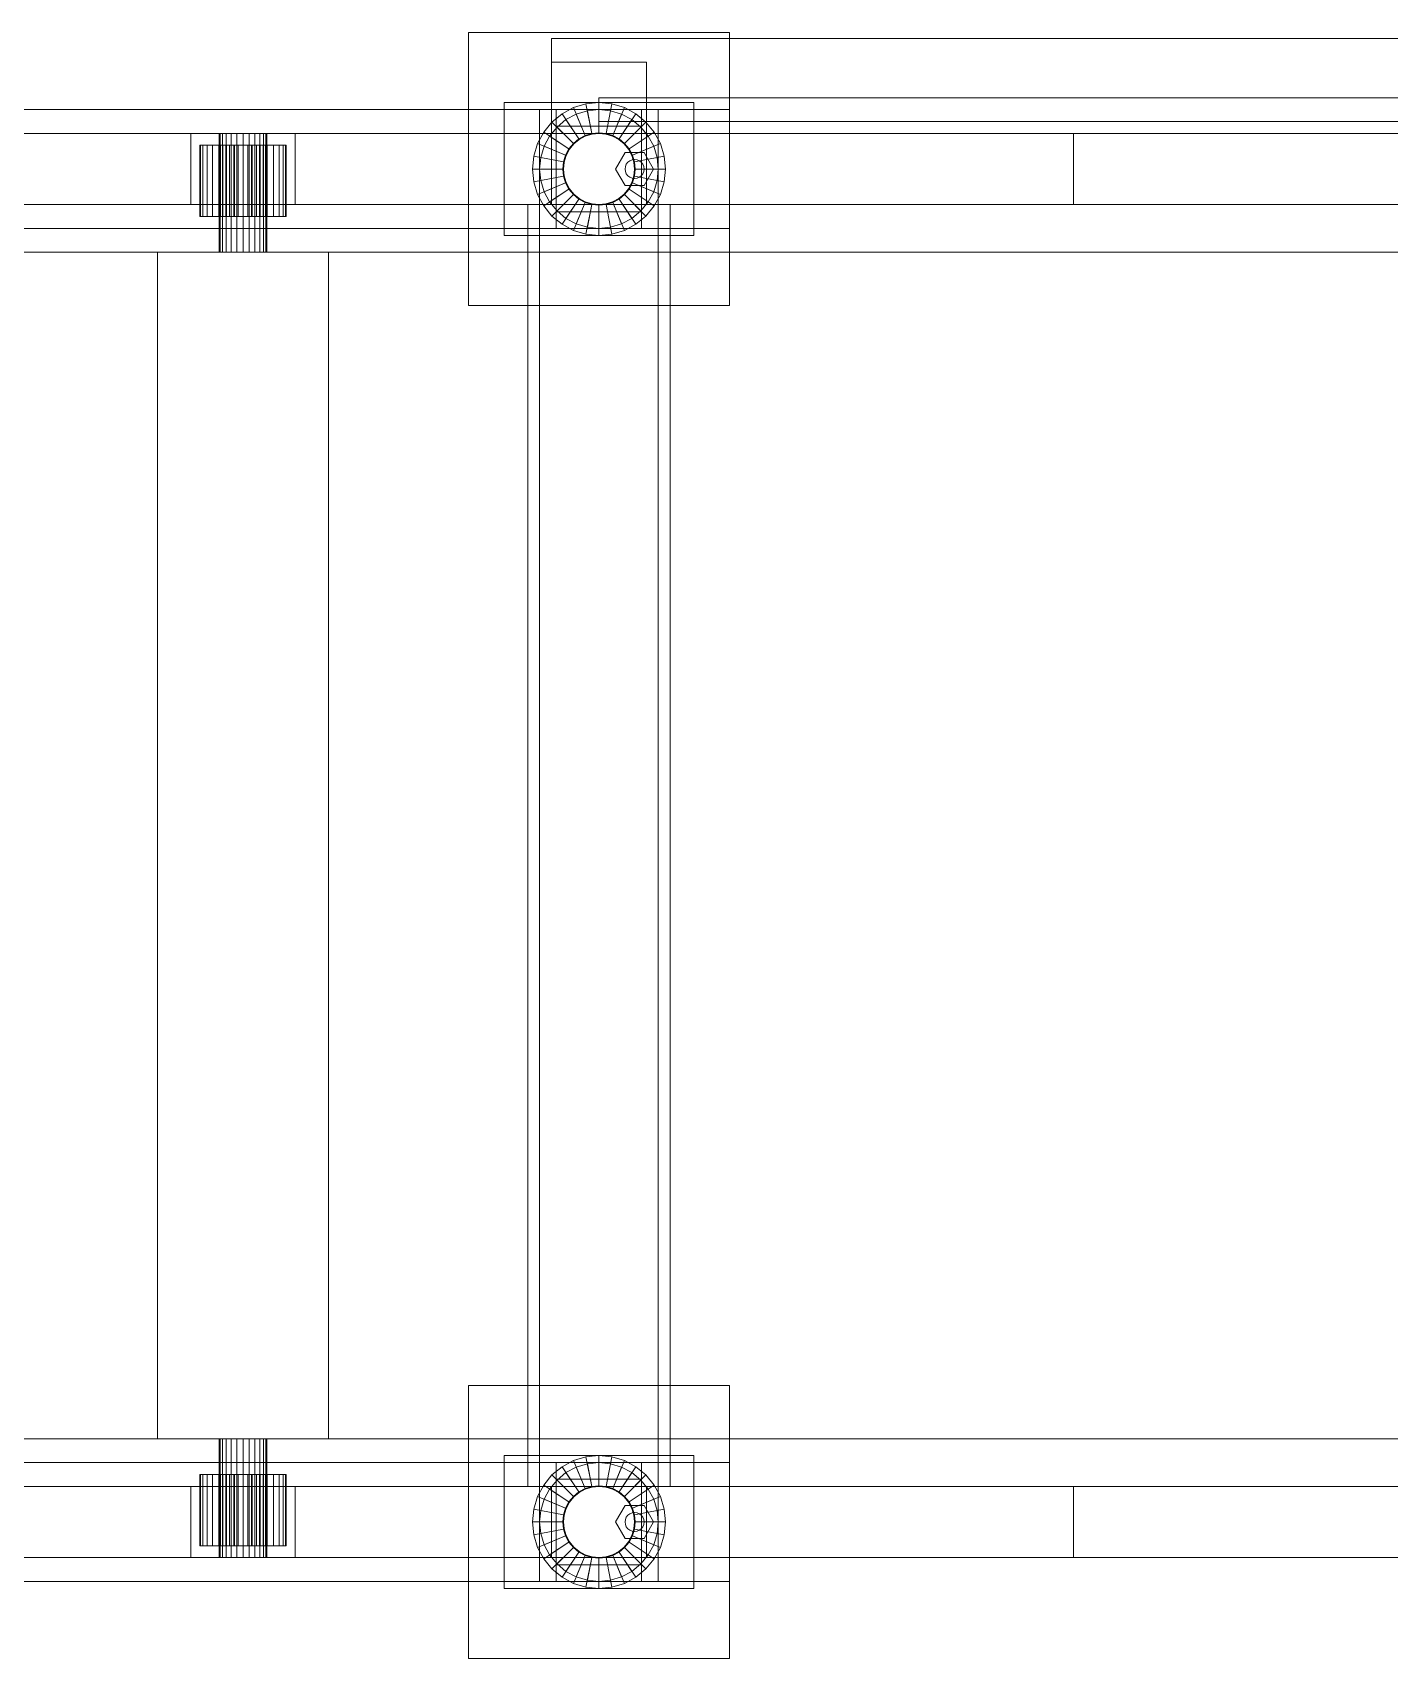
# Model space of a CAD drawing. Header units: millimetres. Extents: x -1970 to 59977, y -65068 to 6837.
# Drawn here: x 2261 to 2833, y -58848 to -58162 of the extents above; entities that cross this region are included whole.
import ezdxf

# ---------------------------------------------------------------- set-up
doc = ezdxf.new("R2010")
doc.units = ezdxf.units.MM
doc.layers.add('R22_BASE_superior', color=7, linetype='Continuous', lineweight=0)

msp = doc.modelspace()

# ---------------------------------------------------------------- linework, layer by layer
at = {"layer": 'R22_BASE_superior'}
for p, q in [((2445, -58277.5), (2445, -58162.5)), ((2445, -58162.5), (2555, -58162.5)), ((2555, -58162.5), (2555, -58277.5)), ((2480, -58205), (2480, -58165)), ((2480, -58165), (3405, -58165)), ((2480, -58235), (2480, -58175)), ((2480, -58175), (2520, -58175)), ((2520, -58175), (2520, -58235)), ((2500, -58190), (2950, -58190)), ((2500, -58200), (2500, -58190)), ((575, -58195), (2555, -58195)), ((2460, -58248), (2460, -58192)), ((2460, -58192), (2540, -58192)), ((2475, -58245), (2475, -58195)), ((2475, -58195), (2482, -58195)), ((2484.444, -58196.719), (2480.201, -58200.201)), ((2482, -58195), (2482, -58245)), ((2482, -58202), (2482, -58195)), ((2482, -58195), (2518, -58195)), ((2489.285, -58194.131), (2484.444, -58196.719)), ((2484.444, -58196.719), (2491.528, -58207.32)), ((2490.433, -58196.903), (2486.111, -58199.213)), ((2494.537, -58192.538), (2489.285, -58194.131)), ((2489.285, -58194.131), (2494.164, -58205.911)), ((2495.123, -58195.48), (2490.433, -58196.903)), ((2490.433, -58196.903), (2494.164, -58205.911)), ((2500, -58192), (2494.537, -58192.538)), ((2494.537, -58192.538), (2497.025, -58205.043)), ((2500, -58195), (2495.123, -58195.48)), ((2495.123, -58195.48), (2497.025, -58205.043)), ((2505.463, -58192.538), (2500, -58192)), ((2500, -58192), (2500, -58204.75)), ((2504.877, -58195.48), (2500, -58195)), ((2500, -58195), (2500, -58204.75)), ((2505.463, -58192.538), (2502.975, -58205.043)), ((2504.877, -58195.48), (2502.975, -58205.043)), ((2509.567, -58196.903), (2504.877, -58195.48)), ((2510.715, -58194.131), (2505.463, -58192.538)), ((2510.715, -58194.131), (2505.836, -58205.911)), ((2509.567, -58196.903), (2505.836, -58205.911)), ((2515.556, -58196.719), (2508.472, -58207.32)), ((2513.889, -58199.213), (2509.567, -58196.903)), ((2515.556, -58196.719), (2510.715, -58194.131)), ((2519.799, -58200.201), (2515.556, -58196.719)), ((2518, -58245), (2518, -58195)), ((2518, -58195), (2525, -58195)), ((2518, -58195), (2518, -58202)), ((2525, -58195), (2525, -58245)), ((2540, -58192), (2540, -58248)), ((2555, -58195), (2555, -58245)), ((2476.719, -58204.444), (2474.131, -58209.285)), ((2480.201, -58200.201), (2476.719, -58204.444)), ((2476.719, -58204.444), (2487.32, -58211.528)), ((2482.322, -58202.322), (2479.213, -58206.111)), ((2480.201, -58200.201), (2489.217, -58209.217)), ((2518, -58202), (2482, -58202)), ((2486.111, -58199.213), (2482.322, -58202.322)), ((2482.322, -58202.322), (2489.217, -58209.217)), ((2486.111, -58199.213), (2491.528, -58207.32)), ((2500, -58200), (2950, -58200)), ((2513.889, -58199.213), (2508.472, -58207.32)), ((2519.799, -58200.201), (2510.783, -58209.217)), ((2517.678, -58202.322), (2510.783, -58209.217)), ((2523.281, -58204.444), (2512.68, -58211.528)), ((2517.678, -58202.322), (2513.889, -58199.213)), ((2520.787, -58206.111), (2517.678, -58202.322)), ((2523.281, -58204.444), (2519.799, -58200.201)), ((2525.869, -58209.285), (2523.281, -58204.444)), ((410, -58205), (2700, -58205)), ((2328, -58235), (2328, -58205)), ((2328, -58205), (2372, -58205)), ((2332.101, -58210), (2331.75, -58210)), ((2331.75, -58210), (2339.75, -58210)), ((2331.75, -58240), (2331.75, -58210)), ((2333.139, -58210), (2332.101, -58210)), ((2332.101, -58210), (2339.947, -58210)), ((2332.101, -58240), (2332.101, -58210)), ((2334.826, -58210), (2333.139, -58210)), ((2333.139, -58210), (2340.53, -58210)), ((2333.139, -58240), (2333.139, -58210)), ((2337.095, -58210), (2334.826, -58210)), ((2334.826, -58210), (2341.477, -58210)), ((2334.826, -58240), (2334.826, -58210)), ((2339.861, -58210), (2337.095, -58210)), ((2337.095, -58210), (2342.752, -58210)), ((2337.095, -58240), (2337.095, -58210)), ((2339.75, -58210), (2339.947, -58210)), ((2339.75, -58210), (2339.75, -58240)), ((2343.016, -58210), (2339.861, -58210)), ((2339.861, -58210), (2344.305, -58210)), ((2339.861, -58240), (2339.861, -58210)), ((2339.947, -58210), (2340.53, -58210)), ((2339.947, -58210), (2339.947, -58240)), ((2340.341, -58205), (2340, -58205)), ((2340, -58205), (2340, -58255)), ((2341.34, -58205), (2340.341, -58205)), ((2340.341, -58205), (2340.341, -58255)), ((2340.53, -58210), (2341.477, -58210)), ((2340.53, -58210), (2340.53, -58240)), ((2342.929, -58205), (2341.34, -58205)), ((2341.34, -58205), (2341.34, -58255)), ((2341.477, -58210), (2342.752, -58210)), ((2341.477, -58210), (2341.477, -58240)), ((2342.752, -58210), (2344.305, -58210)), ((2342.752, -58210), (2342.752, -58240)), ((2345, -58205), (2342.929, -58205)), ((2342.929, -58205), (2342.929, -58255)), ((2346.44, -58210), (2343.016, -58210)), ((2343.016, -58210), (2346.077, -58210)), ((2343.016, -58240), (2343.016, -58210)), ((2344.305, -58210), (2346.077, -58210)), ((2344.305, -58210), (2344.305, -58240)), ((2347.412, -58205), (2345, -58205)), ((2345, -58205), (2345, -58255)), ((2346.077, -58210), (2348, -58210)), ((2346.077, -58210), (2346.077, -58240)), ((2350, -58210), (2346.44, -58210)), ((2346.44, -58210), (2348, -58210)), ((2346.44, -58240), (2346.44, -58210)), ((2350, -58205), (2347.412, -58205)), ((2347.412, -58205), (2347.412, -58255)), ((2348, -58210), (2350, -58210)), ((2348, -58210), (2348, -58240)), ((2352.588, -58205), (2350, -58205)), ((2350, -58205), (2350, -58255)), ((2353.56, -58210), (2350, -58210)), ((2350, -58210), (2352, -58210)), ((2350, -58210), (2350, -58240)), ((2353.56, -58210), (2352, -58210)), ((2352, -58210), (2353.923, -58210)), ((2352, -58210), (2352, -58240)), ((2355, -58205), (2352.588, -58205)), ((2352.588, -58205), (2352.588, -58255)), ((2356.984, -58210), (2353.56, -58210)), ((2353.56, -58240), (2353.56, -58210)), ((2356.984, -58210), (2353.923, -58210)), ((2353.923, -58210), (2355.695, -58210)), ((2353.923, -58210), (2353.923, -58240)), ((2357.071, -58205), (2355, -58205)), ((2355, -58205), (2355, -58255)), ((2360.139, -58210), (2355.695, -58210)), ((2355.695, -58210), (2357.248, -58210)), ((2355.695, -58210), (2355.695, -58240)), ((2360.139, -58210), (2356.984, -58210)), ((2356.984, -58240), (2356.984, -58210)), ((2358.66, -58205), (2357.071, -58205)), ((2357.071, -58205), (2357.071, -58255)), ((2362.905, -58210), (2357.248, -58210)), ((2357.248, -58210), (2358.523, -58210)), ((2357.248, -58210), (2357.248, -58240)), ((2365.174, -58210), (2358.523, -58210)), ((2358.523, -58210), (2359.47, -58210)), ((2358.523, -58210), (2358.523, -58240)), ((2359.659, -58205), (2358.66, -58205)), ((2358.66, -58205), (2358.66, -58255)), ((2366.861, -58210), (2359.47, -58210)), ((2359.47, -58210), (2360.053, -58210)), ((2359.47, -58210), (2359.47, -58240)), ((2359.659, -58205), (2360, -58205)), ((2359.659, -58205), (2359.659, -58255)), ((2360, -58255), (2360, -58205)), ((2367.899, -58210), (2360.053, -58210)), ((2360.053, -58210), (2360.25, -58210)), ((2360.053, -58210), (2360.053, -58240)), ((2362.905, -58210), (2360.139, -58210)), ((2360.139, -58240), (2360.139, -58210)), ((2360.25, -58210), (2368.25, -58210)), ((2360.25, -58240), (2360.25, -58210)), ((2365.174, -58210), (2362.905, -58210)), ((2362.905, -58240), (2362.905, -58210)), ((2366.861, -58210), (2365.174, -58210)), ((2365.174, -58240), (2365.174, -58210)), ((2367.899, -58210), (2366.861, -58210)), ((2366.861, -58240), (2366.861, -58210)), ((2368.25, -58210), (2367.899, -58210)), ((2367.899, -58240), (2367.899, -58210)), ((2368.25, -58210), (2368.25, -58240)), ((2372, -58205), (2372, -58235)), ((2474.131, -58209.285), (2472.538, -58214.537)), ((2474.131, -58209.285), (2485.911, -58214.164)), ((2475, -58805), (2475, -58205)), ((2475, -58205), (2525, -58205)), ((2476.903, -58210.433), (2475.48, -58215.123)), ((2479.213, -58206.111), (2476.903, -58210.433)), ((2476.903, -58210.433), (2485.911, -58214.164)), ((2479.213, -58206.111), (2487.32, -58211.528)), ((2480, -58235), (2480, -58205)), ((2480, -58205), (2520, -58205)), ((3405, -58205), (2480, -58205)), ((2487.32, -58211.528), (2489.217, -58209.217)), ((2487.528, -58211.666), (2489.393, -58209.393)), ((2489.217, -58209.217), (2491.528, -58207.32)), ((2489.393, -58209.393), (2491.666, -58207.528)), ((2491.528, -58207.32), (2494.164, -58205.911)), ((2491.666, -58207.528), (2494.26, -58206.142)), ((2494.164, -58205.911), (2497.025, -58205.043)), ((2494.26, -58206.142), (2497.074, -58205.288)), ((2497.025, -58205.043), (2500, -58204.75)), ((2497.074, -58205.288), (2500, -58205)), ((2500, -58204.75), (2502.975, -58205.043)), ((2500, -58205), (2502.926, -58205.288)), ((2502.926, -58205.288), (2505.74, -58206.142)), ((2502.975, -58205.043), (2505.836, -58205.911)), ((2505.74, -58206.142), (2508.334, -58207.528)), ((2505.836, -58205.911), (2508.472, -58207.32)), ((2508.334, -58207.528), (2510.607, -58209.393)), ((2508.472, -58207.32), (2510.783, -58209.217)), ((2510.607, -58209.393), (2512.472, -58211.666)), ((2510.783, -58209.217), (2512.68, -58211.528)), ((2520.787, -58206.111), (2512.68, -58211.528)), ((2525.869, -58209.285), (2514.089, -58214.164)), ((2523.097, -58210.433), (2514.089, -58214.164)), ((2520, -58205), (2520, -58235)), ((2523.097, -58210.433), (2520.787, -58206.111)), ((2524.52, -58215.123), (2523.097, -58210.433)), ((2525, -58205), (2525, -58805)), ((2527.462, -58214.537), (2525.869, -58209.285)), ((2700, -58205), (2700, -58235)), ((2700, -58205), (3090, -58205)), ((2472.538, -58214.537), (2472, -58220)), ((2472.538, -58214.537), (2485.043, -58217.025)), ((2475.48, -58215.123), (2475, -58220)), ((2475.48, -58215.123), (2485.043, -58217.025)), ((2484.75, -58220), (2485.043, -58217.025)), ((2485, -58220), (2485.288, -58217.074)), ((2485.043, -58217.025), (2485.911, -58214.164)), ((2485.288, -58217.074), (2486.142, -58214.26)), ((2485.911, -58214.164), (2487.32, -58211.528)), ((2486.142, -58214.26), (2487.528, -58211.666)), ((2507, -58220), (2511, -58213.072)), ((2511, -58213.072), (2519, -58213.072)), ((2511.136, -58218.965), (2511.536, -58218)), ((2511.536, -58218), (2512.172, -58217.172)), ((2512.172, -58217.172), (2513, -58216.536)), ((2512.472, -58211.666), (2513.858, -58214.26)), ((2512.68, -58211.528), (2514.089, -58214.164)), ((2513, -58216.536), (2513.965, -58216.136)), ((2513.858, -58214.26), (2514.712, -58217.074)), ((2513.965, -58216.136), (2515, -58216)), ((2514.089, -58214.164), (2514.957, -58217.025)), ((2514.712, -58217.074), (2515, -58220)), ((2527.462, -58214.537), (2514.957, -58217.025)), ((2524.52, -58215.123), (2514.957, -58217.025)), ((2514.957, -58217.025), (2515.25, -58220)), ((2515, -58216), (2516.035, -58216.136)), ((2516.035, -58216.136), (2517, -58216.536)), ((2517, -58216.536), (2517.828, -58217.172)), ((2517.828, -58217.172), (2518.464, -58218)), ((2518.464, -58218), (2518.864, -58218.965)), ((2519, -58213.072), (2523, -58220)), ((2525, -58220), (2524.52, -58215.123)), ((2528, -58220), (2527.462, -58214.537)), ((2472, -58220), (2484.75, -58220)), ((2472, -58220), (2472.538, -58225.463)), ((2472.538, -58225.463), (2485.043, -58222.975)), ((2475, -58220), (2484.75, -58220)), ((2475, -58220), (2475.48, -58224.877)), ((2475.48, -58224.877), (2485.043, -58222.975)), ((2475.48, -58224.877), (2476.903, -58229.567)), ((2485.043, -58222.975), (2484.75, -58220)), ((2485.288, -58222.926), (2485, -58220)), ((2485.911, -58225.836), (2485.043, -58222.975)), ((2486.142, -58225.74), (2485.288, -58222.926)), ((2511, -58226.928), (2507, -58220)), ((2511, -58220), (2511.136, -58218.965)), ((2511.136, -58221.035), (2511, -58220)), ((2511.536, -58222), (2511.136, -58221.035)), ((2512.172, -58222.828), (2511.536, -58222)), ((2513, -58223.464), (2512.172, -58222.828)), ((2513.965, -58223.864), (2513, -58223.464)), ((2514.712, -58222.926), (2513.858, -58225.74)), ((2515, -58224), (2513.965, -58223.864)), ((2514.957, -58222.975), (2514.089, -58225.836)), ((2515, -58220), (2514.712, -58222.926)), ((2515.25, -58220), (2514.957, -58222.975)), ((2524.52, -58224.877), (2514.957, -58222.975)), ((2527.462, -58225.463), (2514.957, -58222.975)), ((2516.035, -58223.864), (2515, -58224)), ((2515.25, -58220), (2525, -58220)), ((2515.25, -58220), (2528, -58220)), ((2517, -58223.464), (2516.035, -58223.864)), ((2517.828, -58222.828), (2517, -58223.464)), ((2518.464, -58222), (2517.828, -58222.828)), ((2518.864, -58221.035), (2518.464, -58222)), ((2518.864, -58218.965), (2519, -58220)), ((2519, -58220), (2518.864, -58221.035)), ((2523, -58220), (2519, -58226.928)), ((2523.097, -58229.567), (2524.52, -58224.877)), ((2524.52, -58224.877), (2525, -58220)), ((2527.462, -58225.463), (2528, -58220)), ((2472.538, -58225.463), (2474.131, -58230.715)), ((2474.131, -58230.715), (2485.911, -58225.836)), ((2474.131, -58230.715), (2476.719, -58235.556)), ((2476.719, -58235.556), (2487.32, -58228.472)), ((2476.903, -58229.567), (2485.911, -58225.836)), ((2476.903, -58229.567), (2479.213, -58233.889)), ((2479.213, -58233.889), (2487.32, -58228.472)), ((2480.201, -58239.799), (2489.217, -58230.783)), ((2482.322, -58237.678), (2489.217, -58230.783)), ((2487.32, -58228.472), (2485.911, -58225.836)), ((2487.528, -58228.334), (2486.142, -58225.74)), ((2489.217, -58230.783), (2487.32, -58228.472)), ((2489.393, -58230.607), (2487.528, -58228.334)), ((2491.528, -58232.68), (2489.217, -58230.783)), ((2491.666, -58232.472), (2489.393, -58230.607)), ((2510.607, -58230.607), (2508.334, -58232.472)), ((2510.783, -58230.783), (2508.472, -58232.68)), ((2512.472, -58228.334), (2510.607, -58230.607)), ((2512.68, -58228.472), (2510.783, -58230.783)), ((2517.678, -58237.678), (2510.783, -58230.783)), ((2519.799, -58239.799), (2510.783, -58230.783)), ((2519, -58226.928), (2511, -58226.928)), ((2513.858, -58225.74), (2512.472, -58228.334)), ((2514.089, -58225.836), (2512.68, -58228.472)), ((2520.787, -58233.889), (2512.68, -58228.472)), ((2523.281, -58235.556), (2512.68, -58228.472)), ((2523.097, -58229.567), (2514.089, -58225.836)), ((2525.869, -58230.715), (2514.089, -58225.836)), ((2520.787, -58233.889), (2523.097, -58229.567)), ((2523.281, -58235.556), (2525.869, -58230.715)), ((2525.869, -58230.715), (2527.462, -58225.463)), ((2700, -58235), (410, -58235)), ((2372, -58235), (2328, -58235)), ((2470, -58775), (2470, -58235)), ((2470, -58235), (2530, -58235)), ((2476.719, -58235.556), (2480.201, -58239.799)), ((2479.213, -58233.889), (2482.322, -58237.678)), ((2520, -58235), (2480, -58235)), ((2482, -58245), (2482, -58238)), ((2482, -58238), (2518, -58238)), ((2482.322, -58237.678), (2486.111, -58240.787)), ((2484.444, -58243.281), (2491.528, -58232.68)), ((2486.111, -58240.787), (2491.528, -58232.68)), ((2489.285, -58245.869), (2494.164, -58234.089)), ((2490.433, -58243.097), (2494.164, -58234.089)), ((2494.164, -58234.089), (2491.528, -58232.68)), ((2494.26, -58233.858), (2491.666, -58232.472)), ((2497.025, -58234.957), (2494.164, -58234.089)), ((2497.074, -58234.712), (2494.26, -58233.858)), ((2494.537, -58247.462), (2497.025, -58234.957)), ((2495.123, -58244.52), (2497.025, -58234.957)), ((2500, -58235.25), (2497.025, -58234.957)), ((2500, -58235), (2497.074, -58234.712)), ((2502.926, -58234.712), (2500, -58235)), ((2502.975, -58234.957), (2500, -58235.25)), ((2500, -58245), (2500, -58235.25)), ((2500, -58248), (2500, -58235.25)), ((2505.74, -58233.858), (2502.926, -58234.712)), ((2505.836, -58234.089), (2502.975, -58234.957)), ((2504.877, -58244.52), (2502.975, -58234.957)), ((2505.463, -58247.462), (2502.975, -58234.957)), ((2508.334, -58232.472), (2505.74, -58233.858)), ((2508.472, -58232.68), (2505.836, -58234.089)), ((2509.567, -58243.097), (2505.836, -58234.089)), ((2510.715, -58245.869), (2505.836, -58234.089)), ((2513.889, -58240.787), (2508.472, -58232.68)), ((2515.556, -58243.281), (2508.472, -58232.68)), ((2513.889, -58240.787), (2517.678, -58237.678)), ((2517.678, -58237.678), (2520.787, -58233.889)), ((2518, -58238), (2518, -58245)), ((2519.799, -58239.799), (2523.281, -58235.556)), ((2530, -58235), (2530, -58775)), ((3090, -58235), (2700, -58235)), ((2555, -58245), (575, -58245)), ((2339.75, -58240), (2331.75, -58240)), ((2331.75, -58240), (2332.101, -58240)), ((2339.947, -58240), (2332.101, -58240)), ((2332.101, -58240), (2333.139, -58240)), ((2340.53, -58240), (2333.139, -58240)), ((2333.139, -58240), (2334.826, -58240)), ((2341.477, -58240), (2334.826, -58240)), ((2334.826, -58240), (2337.095, -58240)), ((2342.752, -58240), (2337.095, -58240)), ((2337.095, -58240), (2339.861, -58240)), ((2339.947, -58240), (2339.75, -58240)), ((2344.305, -58240), (2339.861, -58240)), ((2339.861, -58240), (2343.016, -58240)), ((2340.53, -58240), (2339.947, -58240)), ((2341.477, -58240), (2340.53, -58240)), ((2342.752, -58240), (2341.477, -58240)), ((2344.305, -58240), (2342.752, -58240)), ((2346.077, -58240), (2343.016, -58240)), ((2343.016, -58240), (2346.44, -58240)), ((2346.077, -58240), (2344.305, -58240)), ((2348, -58240), (2346.077, -58240)), ((2348, -58240), (2346.44, -58240)), ((2346.44, -58240), (2350, -58240)), ((2350, -58240), (2348, -58240)), ((2352, -58240), (2350, -58240)), ((2350, -58240), (2353.56, -58240)), ((2353.923, -58240), (2352, -58240)), ((2352, -58240), (2353.56, -58240)), ((2353.56, -58240), (2356.984, -58240)), ((2355.695, -58240), (2353.923, -58240)), ((2353.923, -58240), (2356.984, -58240)), ((2357.248, -58240), (2355.695, -58240)), ((2355.695, -58240), (2360.139, -58240)), ((2356.984, -58240), (2360.139, -58240)), ((2358.523, -58240), (2357.248, -58240)), ((2357.248, -58240), (2362.905, -58240)), ((2359.47, -58240), (2358.523, -58240)), ((2358.523, -58240), (2365.174, -58240)), ((2360.053, -58240), (2359.47, -58240)), ((2359.47, -58240), (2366.861, -58240)), ((2360.25, -58240), (2360.053, -58240)), ((2360.053, -58240), (2367.899, -58240)), ((2360.139, -58240), (2362.905, -58240)), ((2368.25, -58240), (2360.25, -58240)), ((2362.905, -58240), (2365.174, -58240)), ((2365.174, -58240), (2366.861, -58240)), ((2366.861, -58240), (2367.899, -58240)), ((2367.899, -58240), (2368.25, -58240)), ((2482, -58245), (2475, -58245)), ((2480.201, -58239.799), (2484.444, -58243.281)), ((2518, -58245), (2482, -58245)), ((2484.444, -58243.281), (2489.285, -58245.869)), ((2486.111, -58240.787), (2490.433, -58243.097)), ((2490.433, -58243.097), (2495.123, -58244.52)), ((2495.123, -58244.52), (2500, -58245)), ((2500, -58245), (2504.877, -58244.52)), ((2504.877, -58244.52), (2509.567, -58243.097)), ((2509.567, -58243.097), (2513.889, -58240.787)), ((2510.715, -58245.869), (2515.556, -58243.281)), ((2515.556, -58243.281), (2519.799, -58239.799)), ((2525, -58245), (2518, -58245)), ((2540, -58248), (2460, -58248)), ((2489.285, -58245.869), (2494.537, -58247.462)), ((2494.537, -58247.462), (2500, -58248)), ((2500, -58248), (2505.463, -58247.462)), ((2505.463, -58247.462), (2510.715, -58245.869)), ((3000, -58255), (500, -58255)), ((590, -58255), (2910, -58255)), ((2314, -58255), (2317.565, -58255)), ((2314, -58255), (2314, -58755)), ((2317.565, -58255), (2327.554, -58255)), ((2327.554, -58255), (2341.989, -58255)), ((2340.341, -58255), (2340, -58255)), ((2341.34, -58255), (2340.341, -58255)), ((2342.929, -58255), (2341.34, -58255)), ((2341.989, -58255), (2358.011, -58255)), ((2345, -58255), (2342.929, -58255)), ((2347.412, -58255), (2345, -58255)), ((2350, -58255), (2347.412, -58255)), ((2352.588, -58255), (2350, -58255)), ((2355, -58255), (2352.588, -58255)), ((2357.071, -58255), (2355, -58255)), ((2358.66, -58255), (2357.071, -58255)), ((2358.011, -58255), (2372.446, -58255)), ((2359.659, -58255), (2358.66, -58255)), ((2360, -58255), (2359.659, -58255)), ((2372.446, -58255), (2382.435, -58255)), ((2382.435, -58255), (2386, -58255)), ((2386, -58255), (2386, -58755)), ((2475, -58755), (2475, -58255)), ((2475, -58255), (2525, -58255)), ((2525, -58255), (2525, -58755)), ((2555, -58277.5), (2445, -58277.5)), ((2445, -58847.5), (2445, -58732.5)), ((2445, -58732.5), (2555, -58732.5)), ((2555, -58732.5), (2555, -58847.5)), ((500, -58755), (3000, -58755)), ((2910, -58755), (590, -58755)), ((2314, -58755), (2317.565, -58755)), ((2317.565, -58755), (2327.554, -58755)), ((2327.554, -58755), (2341.989, -58755)), ((2340.341, -58755), (2340, -58755)), ((2340, -58755), (2340, -58805)), ((2341.34, -58755), (2340.341, -58755)), ((2340.341, -58755), (2340.341, -58805)), ((2342.929, -58755), (2341.34, -58755)), ((2341.34, -58755), (2341.34, -58805)), ((2341.989, -58755), (2358.011, -58755)), ((2345, -58755), (2342.929, -58755)), ((2342.929, -58755), (2342.929, -58805)), ((2347.412, -58755), (2345, -58755)), ((2345, -58755), (2345, -58805)), ((2350, -58755), (2347.412, -58755)), ((2347.412, -58755), (2347.412, -58805)), ((2352.588, -58755), (2350, -58755)), ((2350, -58755), (2350, -58805)), ((2355, -58755), (2352.588, -58755)), ((2352.588, -58755), (2352.588, -58805)), ((2357.071, -58755), (2355, -58755)), ((2355, -58755), (2355, -58805)), ((2358.66, -58755), (2357.071, -58755)), ((2357.071, -58755), (2357.071, -58805)), ((2358.011, -58755), (2372.446, -58755)), ((2359.659, -58755), (2358.66, -58755)), ((2358.66, -58755), (2358.66, -58805)), ((2359.659, -58755), (2360, -58755)), ((2359.659, -58755), (2359.659, -58805)), ((2360, -58805), (2360, -58755)), ((2372.446, -58755), (2382.435, -58755)), ((2382.435, -58755), (2386, -58755)), ((2525, -58755), (2475, -58755)), ((575, -58765), (2555, -58765)), ((2460, -58818), (2460, -58762)), ((2460, -58762), (2540, -58762)), ((2475, -58815), (2475, -58765)), ((2475, -58765), (2482, -58765)), ((2482, -58765), (2482, -58815)), ((2482, -58772), (2482, -58765)), ((2482, -58765), (2518, -58765)), ((2489.285, -58764.131), (2484.444, -58766.719)), ((2494.537, -58762.538), (2489.285, -58764.131)), ((2489.285, -58764.131), (2494.164, -58775.911)), ((2495.123, -58765.48), (2490.433, -58766.903)), ((2500, -58762), (2494.537, -58762.538)), ((2494.537, -58762.538), (2497.025, -58775.043)), ((2500, -58765), (2495.123, -58765.48)), ((2495.123, -58765.48), (2497.025, -58775.043)), ((2505.463, -58762.538), (2500, -58762)), ((2500, -58762), (2500, -58774.75)), ((2504.877, -58765.48), (2500, -58765)), ((2500, -58765), (2500, -58774.75)), ((2505.463, -58762.538), (2502.975, -58775.043)), ((2504.877, -58765.48), (2502.975, -58775.043)), ((2509.567, -58766.903), (2504.877, -58765.48)), ((2510.715, -58764.131), (2505.463, -58762.538)), ((2510.715, -58764.131), (2505.836, -58775.911)), ((2515.556, -58766.719), (2510.715, -58764.131)), ((2518, -58815), (2518, -58765)), ((2518, -58765), (2525, -58765)), ((2518, -58765), (2518, -58772)), ((2525, -58765), (2525, -58815)), ((2540, -58762), (2540, -58818)), ((2555, -58765), (2555, -58815)), ((2332.101, -58770), (2331.75, -58770)), ((2331.75, -58770), (2339.75, -58770)), ((2331.75, -58800), (2331.75, -58770)), ((2333.139, -58770), (2332.101, -58770)), ((2332.101, -58770), (2339.947, -58770)), ((2332.101, -58800), (2332.101, -58770)), ((2334.826, -58770), (2333.139, -58770)), ((2333.139, -58770), (2340.53, -58770)), ((2333.139, -58800), (2333.139, -58770)), ((2337.095, -58770), (2334.826, -58770)), ((2334.826, -58770), (2341.477, -58770)), ((2334.826, -58800), (2334.826, -58770)), ((2339.861, -58770), (2337.095, -58770)), ((2337.095, -58770), (2342.752, -58770)), ((2337.095, -58800), (2337.095, -58770)), ((2339.75, -58770), (2339.947, -58770)), ((2339.75, -58770), (2339.75, -58800)), ((2343.016, -58770), (2339.861, -58770)), ((2339.861, -58770), (2344.305, -58770)), ((2339.861, -58800), (2339.861, -58770)), ((2339.947, -58770), (2340.53, -58770)), ((2339.947, -58770), (2339.947, -58800)), ((2340.53, -58770), (2341.477, -58770)), ((2340.53, -58770), (2340.53, -58800)), ((2341.477, -58770), (2342.752, -58770)), ((2341.477, -58770), (2341.477, -58800)), ((2342.752, -58770), (2344.305, -58770)), ((2342.752, -58770), (2342.752, -58800)), ((2346.44, -58770), (2343.016, -58770)), ((2343.016, -58770), (2346.077, -58770)), ((2343.016, -58800), (2343.016, -58770)), ((2344.305, -58770), (2346.077, -58770)), ((2344.305, -58770), (2344.305, -58800)), ((2346.077, -58770), (2348, -58770)), ((2346.077, -58770), (2346.077, -58800)), ((2350, -58770), (2346.44, -58770)), ((2346.44, -58770), (2348, -58770)), ((2346.44, -58800), (2346.44, -58770)), ((2348, -58770), (2350, -58770)), ((2348, -58770), (2348, -58800)), ((2353.56, -58770), (2350, -58770)), ((2350, -58770), (2352, -58770)), ((2350, -58770), (2350, -58800)), ((2353.56, -58770), (2352, -58770)), ((2352, -58770), (2353.923, -58770)), ((2352, -58770), (2352, -58800)), ((2356.984, -58770), (2353.56, -58770)), ((2353.56, -58800), (2353.56, -58770)), ((2356.984, -58770), (2353.923, -58770)), ((2353.923, -58770), (2355.695, -58770)), ((2353.923, -58770), (2353.923, -58800)), ((2360.139, -58770), (2355.695, -58770)), ((2355.695, -58770), (2357.248, -58770)), ((2355.695, -58770), (2355.695, -58800)), ((2360.139, -58770), (2356.984, -58770)), ((2356.984, -58800), (2356.984, -58770)), ((2362.905, -58770), (2357.248, -58770)), ((2357.248, -58770), (2358.523, -58770)), ((2357.248, -58770), (2357.248, -58800)), ((2365.174, -58770), (2358.523, -58770)), ((2358.523, -58770), (2359.47, -58770)), ((2358.523, -58770), (2358.523, -58800)), ((2366.861, -58770), (2359.47, -58770)), ((2359.47, -58770), (2360.053, -58770)), ((2359.47, -58770), (2359.47, -58800)), ((2367.899, -58770), (2360.053, -58770)), ((2360.053, -58770), (2360.25, -58770)), ((2360.053, -58770), (2360.053, -58800)), ((2362.905, -58770), (2360.139, -58770)), ((2360.139, -58800), (2360.139, -58770)), ((2360.25, -58770), (2368.25, -58770)), ((2360.25, -58800), (2360.25, -58770)), ((2365.174, -58770), (2362.905, -58770)), ((2362.905, -58800), (2362.905, -58770)), ((2366.861, -58770), (2365.174, -58770)), ((2365.174, -58800), (2365.174, -58770)), ((2367.899, -58770), (2366.861, -58770)), ((2366.861, -58800), (2366.861, -58770)), ((2368.25, -58770), (2367.899, -58770)), ((2367.899, -58800), (2367.899, -58770)), ((2368.25, -58770), (2368.25, -58800)), ((2480.201, -58770.201), (2476.719, -58774.444)), ((2482.322, -58772.322), (2479.213, -58776.111)), ((2484.444, -58766.719), (2480.201, -58770.201)), ((2480.201, -58770.201), (2489.217, -58779.217)), ((2518, -58772), (2482, -58772)), ((2486.111, -58769.213), (2482.322, -58772.322)), ((2482.322, -58772.322), (2489.217, -58779.217)), ((2484.444, -58766.719), (2491.528, -58777.32)), ((2490.433, -58766.903), (2486.111, -58769.213)), ((2486.111, -58769.213), (2491.528, -58777.32)), ((2490.433, -58766.903), (2494.164, -58775.911)), ((2509.567, -58766.903), (2505.836, -58775.911)), ((2515.556, -58766.719), (2508.472, -58777.32)), ((2513.889, -58769.213), (2508.472, -58777.32)), ((2513.889, -58769.213), (2509.567, -58766.903)), ((2519.799, -58770.201), (2510.783, -58779.217)), ((2517.678, -58772.322), (2510.783, -58779.217)), ((2517.678, -58772.322), (2513.889, -58769.213)), ((2519.799, -58770.201), (2515.556, -58766.719)), ((2520.787, -58776.111), (2517.678, -58772.322)), ((2523.281, -58774.444), (2519.799, -58770.201)), ((410, -58775), (2700, -58775)), ((2328, -58805), (2328, -58775)), ((2328, -58775), (2372, -58775)), ((2372, -58775), (2372, -58805)), ((2530, -58775), (2470, -58775)), ((2474.131, -58779.285), (2472.538, -58784.537)), ((2476.719, -58774.444), (2474.131, -58779.285)), ((2474.131, -58779.285), (2485.911, -58784.164)), ((2476.719, -58774.444), (2487.32, -58781.528)), ((2479.213, -58776.111), (2476.903, -58780.433)), ((2479.213, -58776.111), (2487.32, -58781.528)), ((2480, -58805), (2480, -58775)), ((2480, -58775), (2520, -58775)), ((2487.32, -58781.528), (2489.217, -58779.217)), ((2487.528, -58781.666), (2489.393, -58779.393)), ((2489.217, -58779.217), (2491.528, -58777.32)), ((2489.393, -58779.393), (2491.666, -58777.528)), ((2491.528, -58777.32), (2494.164, -58775.911)), ((2491.666, -58777.528), (2494.26, -58776.142)), ((2494.164, -58775.911), (2497.025, -58775.043)), ((2494.26, -58776.142), (2497.074, -58775.288)), ((2497.025, -58775.043), (2500, -58774.75)), ((2497.074, -58775.288), (2500, -58775)), ((2500, -58774.75), (2502.975, -58775.043)), ((2500, -58775), (2502.926, -58775.288)), ((2502.926, -58775.288), (2505.74, -58776.142)), ((2502.975, -58775.043), (2505.836, -58775.911)), ((2505.74, -58776.142), (2508.334, -58777.528)), ((2505.836, -58775.911), (2508.472, -58777.32)), ((2508.334, -58777.528), (2510.607, -58779.393)), ((2508.472, -58777.32), (2510.783, -58779.217)), ((2510.607, -58779.393), (2512.472, -58781.666)), ((2510.783, -58779.217), (2512.68, -58781.528)), ((2523.281, -58774.444), (2512.68, -58781.528)), ((2520.787, -58776.111), (2512.68, -58781.528)), ((2525.869, -58779.285), (2514.089, -58784.164)), ((2520, -58775), (2520, -58805)), ((2523.097, -58780.433), (2520.787, -58776.111)), ((2525.869, -58779.285), (2523.281, -58774.444)), ((2527.462, -58784.537), (2525.869, -58779.285)), ((2700, -58775), (2700, -58805)), ((2700, -58775), (3090, -58775)), ((2472.538, -58784.537), (2472, -58790)), ((2472.538, -58784.537), (2485.043, -58787.025)), ((2475.48, -58785.123), (2475, -58790)), ((2476.903, -58780.433), (2475.48, -58785.123)), ((2475.48, -58785.123), (2485.043, -58787.025)), ((2476.903, -58780.433), (2485.911, -58784.164)), ((2485.043, -58787.025), (2485.911, -58784.164)), ((2485.288, -58787.074), (2486.142, -58784.26)), ((2485.911, -58784.164), (2487.32, -58781.528)), ((2486.142, -58784.26), (2487.528, -58781.666)), ((2507, -58790), (2511, -58783.072)), ((2511, -58783.072), (2519, -58783.072)), ((2512.172, -58787.172), (2513, -58786.536)), ((2512.472, -58781.666), (2513.858, -58784.26)), ((2512.68, -58781.528), (2514.089, -58784.164)), ((2513, -58786.536), (2513.965, -58786.136)), ((2513.858, -58784.26), (2514.712, -58787.074)), ((2513.965, -58786.136), (2515, -58786)), ((2523.097, -58780.433), (2514.089, -58784.164)), ((2514.089, -58784.164), (2514.957, -58787.025)), ((2527.462, -58784.537), (2514.957, -58787.025)), ((2524.52, -58785.123), (2514.957, -58787.025)), ((2515, -58786), (2516.035, -58786.136)), ((2516.035, -58786.136), (2517, -58786.536)), ((2517, -58786.536), (2517.828, -58787.172)), ((2519, -58783.072), (2523, -58790)), ((2524.52, -58785.123), (2523.097, -58780.433)), ((2525, -58790), (2524.52, -58785.123)), ((2528, -58790), (2527.462, -58784.537)), ((2472, -58790), (2484.75, -58790)), ((2472, -58790), (2472.538, -58795.463)), ((2472.538, -58795.463), (2485.043, -58792.975)), ((2475, -58790), (2484.75, -58790)), ((2475, -58790), (2475.48, -58794.877)), ((2475.48, -58794.877), (2485.043, -58792.975)), ((2484.75, -58790), (2485.043, -58787.025)), ((2485.043, -58792.975), (2484.75, -58790)), ((2485, -58790), (2485.288, -58787.074)), ((2485.288, -58792.926), (2485, -58790)), ((2485.911, -58795.836), (2485.043, -58792.975)), ((2486.142, -58795.74), (2485.288, -58792.926)), ((2511, -58796.928), (2507, -58790)), ((2511, -58790), (2511.136, -58788.965)), ((2511.136, -58791.035), (2511, -58790)), ((2511.136, -58788.965), (2511.536, -58788)), ((2511.536, -58792), (2511.136, -58791.035)), ((2511.536, -58788), (2512.172, -58787.172)), ((2512.172, -58792.828), (2511.536, -58792)), ((2513, -58793.464), (2512.172, -58792.828)), ((2513.965, -58793.864), (2513, -58793.464)), ((2514.712, -58792.926), (2513.858, -58795.74)), ((2514.957, -58792.975), (2514.089, -58795.836)), ((2514.712, -58787.074), (2515, -58790)), ((2515, -58790), (2514.712, -58792.926)), ((2514.957, -58787.025), (2515.25, -58790)), ((2515.25, -58790), (2514.957, -58792.975)), ((2524.52, -58794.877), (2514.957, -58792.975)), ((2527.462, -58795.463), (2514.957, -58792.975)), ((2515.25, -58790), (2525, -58790)), ((2515.25, -58790), (2528, -58790)), ((2517, -58793.464), (2516.035, -58793.864)), ((2517.828, -58792.828), (2517, -58793.464)), ((2517.828, -58787.172), (2518.464, -58788)), ((2518.464, -58792), (2517.828, -58792.828)), ((2518.464, -58788), (2518.864, -58788.965)), ((2518.864, -58791.035), (2518.464, -58792)), ((2518.864, -58788.965), (2519, -58790)), ((2519, -58790), (2518.864, -58791.035)), ((2523, -58790), (2519, -58796.928)), ((2524.52, -58794.877), (2525, -58790)), ((2527.462, -58795.463), (2528, -58790)), ((2339.75, -58800), (2331.75, -58800)), ((2331.75, -58800), (2332.101, -58800)), ((2339.947, -58800), (2332.101, -58800)), ((2332.101, -58800), (2333.139, -58800)), ((2340.53, -58800), (2333.139, -58800)), ((2333.139, -58800), (2334.826, -58800)), ((2341.477, -58800), (2334.826, -58800)), ((2334.826, -58800), (2337.095, -58800)), ((2342.752, -58800), (2337.095, -58800)), ((2337.095, -58800), (2339.861, -58800)), ((2339.947, -58800), (2339.75, -58800)), ((2344.305, -58800), (2339.861, -58800)), ((2339.861, -58800), (2343.016, -58800)), ((2340.53, -58800), (2339.947, -58800)), ((2341.477, -58800), (2340.53, -58800)), ((2342.752, -58800), (2341.477, -58800)), ((2344.305, -58800), (2342.752, -58800)), ((2346.077, -58800), (2343.016, -58800)), ((2343.016, -58800), (2346.44, -58800)), ((2346.077, -58800), (2344.305, -58800)), ((2348, -58800), (2346.077, -58800)), ((2348, -58800), (2346.44, -58800)), ((2346.44, -58800), (2350, -58800)), ((2350, -58800), (2348, -58800)), ((2352, -58800), (2350, -58800)), ((2350, -58800), (2353.56, -58800)), ((2353.923, -58800), (2352, -58800)), ((2352, -58800), (2353.56, -58800)), ((2353.56, -58800), (2356.984, -58800)), ((2355.695, -58800), (2353.923, -58800)), ((2353.923, -58800), (2356.984, -58800)), ((2357.248, -58800), (2355.695, -58800)), ((2355.695, -58800), (2360.139, -58800)), ((2356.984, -58800), (2360.139, -58800)), ((2358.523, -58800), (2357.248, -58800)), ((2357.248, -58800), (2362.905, -58800)), ((2359.47, -58800), (2358.523, -58800)), ((2358.523, -58800), (2365.174, -58800)), ((2360.053, -58800), (2359.47, -58800)), ((2359.47, -58800), (2366.861, -58800)), ((2360.25, -58800), (2360.053, -58800)), ((2360.053, -58800), (2367.899, -58800)), ((2360.139, -58800), (2362.905, -58800)), ((2368.25, -58800), (2360.25, -58800)), ((2362.905, -58800), (2365.174, -58800)), ((2365.174, -58800), (2366.861, -58800)), ((2366.861, -58800), (2367.899, -58800)), ((2367.899, -58800), (2368.25, -58800)), ((2472.538, -58795.463), (2474.131, -58800.715)), ((2474.131, -58800.715), (2485.911, -58795.836)), ((2475.48, -58794.877), (2476.903, -58799.567)), ((2476.719, -58805.556), (2487.32, -58798.472)), ((2476.903, -58799.567), (2485.911, -58795.836)), ((2476.903, -58799.567), (2479.213, -58803.889)), ((2479.213, -58803.889), (2487.32, -58798.472)), ((2487.32, -58798.472), (2485.911, -58795.836)), ((2487.528, -58798.334), (2486.142, -58795.74)), ((2489.217, -58800.783), (2487.32, -58798.472)), ((2489.393, -58800.607), (2487.528, -58798.334)), ((2512.472, -58798.334), (2510.607, -58800.607)), ((2512.68, -58798.472), (2510.783, -58800.783)), ((2519, -58796.928), (2511, -58796.928)), ((2513.858, -58795.74), (2512.472, -58798.334)), ((2514.089, -58795.836), (2512.68, -58798.472)), ((2520.787, -58803.889), (2512.68, -58798.472)), ((2523.281, -58805.556), (2512.68, -58798.472)), ((2515, -58794), (2513.965, -58793.864)), ((2523.097, -58799.567), (2514.089, -58795.836)), ((2525.869, -58800.715), (2514.089, -58795.836)), ((2516.035, -58793.864), (2515, -58794)), ((2520.787, -58803.889), (2523.097, -58799.567)), ((2523.097, -58799.567), (2524.52, -58794.877)), ((2525.869, -58800.715), (2527.462, -58795.463)), ((2700, -58805), (410, -58805)), ((2372, -58805), (2328, -58805)), ((2340.341, -58805), (2340, -58805)), ((2341.34, -58805), (2340.341, -58805)), ((2342.929, -58805), (2341.34, -58805)), ((2345, -58805), (2342.929, -58805)), ((2347.412, -58805), (2345, -58805)), ((2350, -58805), (2347.412, -58805)), ((2352.588, -58805), (2350, -58805)), ((2355, -58805), (2352.588, -58805)), ((2357.071, -58805), (2355, -58805)), ((2358.66, -58805), (2357.071, -58805)), ((2359.659, -58805), (2358.66, -58805)), ((2360, -58805), (2359.659, -58805)), ((2474.131, -58800.715), (2476.719, -58805.556)), ((2525, -58805), (2475, -58805)), ((2476.719, -58805.556), (2480.201, -58809.799)), ((2479.213, -58803.889), (2482.322, -58807.678)), ((2520, -58805), (2480, -58805)), ((2480.201, -58809.799), (2489.217, -58800.783)), ((2482.322, -58807.678), (2489.217, -58800.783)), ((2484.444, -58813.281), (2491.528, -58802.68)), ((2486.111, -58810.787), (2491.528, -58802.68)), ((2491.528, -58802.68), (2489.217, -58800.783)), ((2489.285, -58815.869), (2494.164, -58804.089)), ((2491.666, -58802.472), (2489.393, -58800.607)), ((2490.433, -58813.097), (2494.164, -58804.089)), ((2494.164, -58804.089), (2491.528, -58802.68)), ((2494.26, -58803.858), (2491.666, -58802.472)), ((2497.025, -58804.957), (2494.164, -58804.089)), ((2497.074, -58804.712), (2494.26, -58803.858)), ((2494.537, -58817.462), (2497.025, -58804.957)), ((2495.123, -58814.52), (2497.025, -58804.957)), ((2500, -58805.25), (2497.025, -58804.957)), ((2500, -58805), (2497.074, -58804.712)), ((2502.926, -58804.712), (2500, -58805)), ((2502.975, -58804.957), (2500, -58805.25)), ((2500, -58815), (2500, -58805.25)), ((2500, -58818), (2500, -58805.25)), ((2505.74, -58803.858), (2502.926, -58804.712)), ((2505.836, -58804.089), (2502.975, -58804.957)), ((2504.877, -58814.52), (2502.975, -58804.957)), ((2505.463, -58817.462), (2502.975, -58804.957)), ((2508.334, -58802.472), (2505.74, -58803.858)), ((2508.472, -58802.68), (2505.836, -58804.089)), ((2509.567, -58813.097), (2505.836, -58804.089)), ((2510.715, -58815.869), (2505.836, -58804.089)), ((2510.607, -58800.607), (2508.334, -58802.472)), ((2510.783, -58800.783), (2508.472, -58802.68)), ((2513.889, -58810.787), (2508.472, -58802.68)), ((2515.556, -58813.281), (2508.472, -58802.68)), ((2517.678, -58807.678), (2510.783, -58800.783)), ((2519.799, -58809.799), (2510.783, -58800.783)), ((2517.678, -58807.678), (2520.787, -58803.889)), ((2519.799, -58809.799), (2523.281, -58805.556)), ((2523.281, -58805.556), (2525.869, -58800.715)), ((3090, -58805), (2700, -58805)), ((2480.201, -58809.799), (2484.444, -58813.281)), ((2482, -58815), (2482, -58808)), ((2482, -58808), (2518, -58808)), ((2482.322, -58807.678), (2486.111, -58810.787)), ((2484.444, -58813.281), (2489.285, -58815.869)), ((2486.111, -58810.787), (2490.433, -58813.097)), ((2490.433, -58813.097), (2495.123, -58814.52)), ((2504.877, -58814.52), (2509.567, -58813.097)), ((2509.567, -58813.097), (2513.889, -58810.787)), ((2510.715, -58815.869), (2515.556, -58813.281)), ((2513.889, -58810.787), (2517.678, -58807.678)), ((2515.556, -58813.281), (2519.799, -58809.799)), ((2518, -58808), (2518, -58815)), ((2555, -58815), (575, -58815)), ((2540, -58818), (2460, -58818)), ((2482, -58815), (2475, -58815)), ((2518, -58815), (2482, -58815)), ((2489.285, -58815.869), (2494.537, -58817.462)), ((2494.537, -58817.462), (2500, -58818)), ((2495.123, -58814.52), (2500, -58815)), ((2500, -58815), (2504.877, -58814.52)), ((2500, -58818), (2505.463, -58817.462)), ((2505.463, -58817.462), (2510.715, -58815.869)), ((2525, -58815), (2518, -58815)), ((2555, -58847.5), (2445, -58847.5))]:
    msp.add_line(p, q, dxfattribs=at)

doc.saveas('drawing.dxf')
